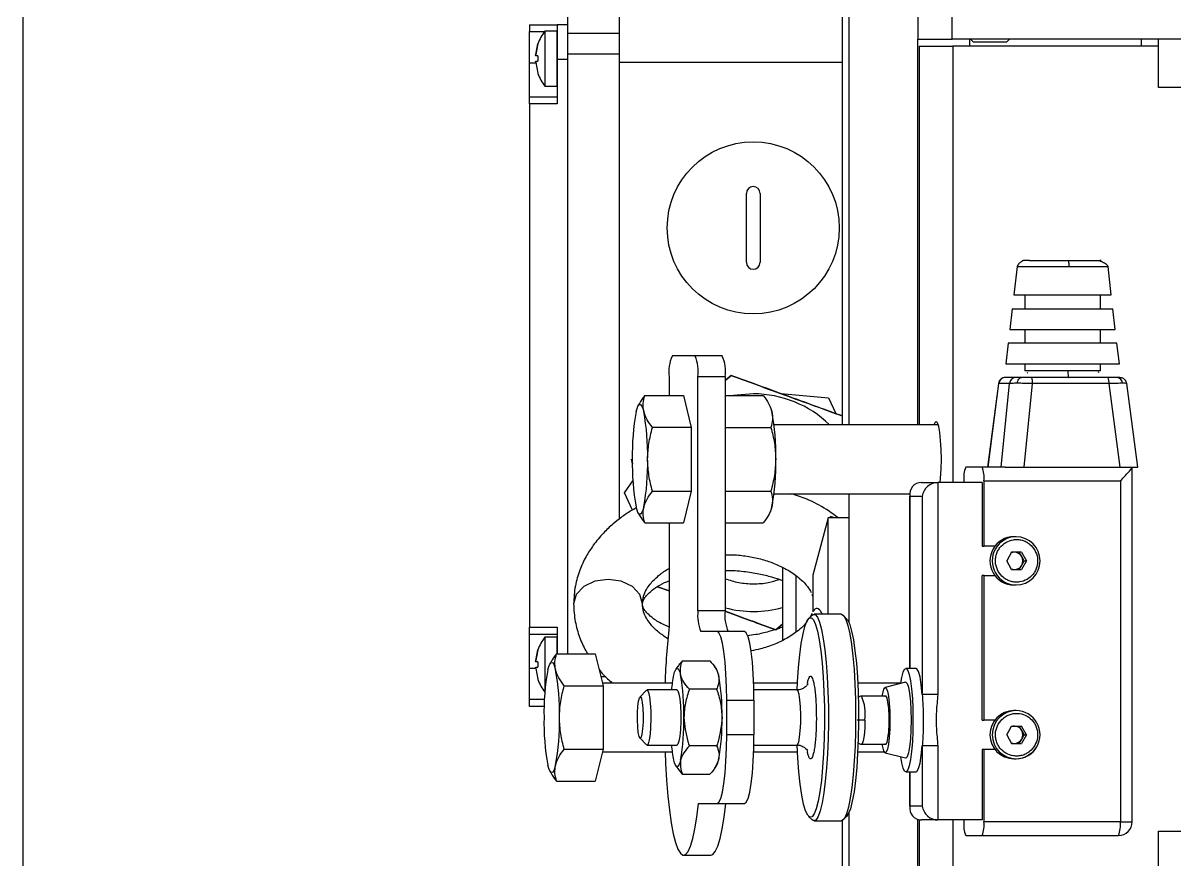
# Model space of a CAD drawing. Header units: centimetres. Extents: x 470464 to 524273, y 49611 to 59074.
# Drawn here: x 505485.43 to 505502.17, y 52565.65 to 52577.8 of the extents above; entities that cross this region are included whole.
import ezdxf

# ---------------------------------------------------------------- set-up
doc = ezdxf.new("R2010")
doc.units = ezdxf.units.CM
doc.header["$MEASUREMENT"] = 0
doc.layers.add('vinç', color=7, linetype='Continuous')

# ---------------------------------------------------------------- blocks, each defined once
blk = doc.blocks.new('ytnytnytnnytytnrmutnebe')
at = {"color": 2, "linetype": 'Continuous', "lineweight": 25}
for p, q in [((416507.52, 68899.803), (416507.62, 68899.803)), ((416507.52, 68899.591), (416507.52, 68899.803)), ((416507.62, 68899.587), (416507.62, 68899.803)), ((416507.62, 68899.803), (416508.07, 68899.803)), ((416508.07, 68899.714), (416507.916, 68899.681)), ((416508.07, 68899.714), (416507.916, 68899.681)), ((416508.07, 68899.714), (416508.07, 68899.803)), ((416508.07, 68899.803), (416508.07, 68899.803)), ((416508.07, 68899.803), (416508.57, 68899.803)), ((416508.089, 68899.714), (416508.089, 68899.681)), ((416508.168, 68899.681), (416508.168, 68899.714)), ((416508.187, 68899.714), (416508.341, 68899.681)), ((416508.341, 68899.681), (416508.187, 68899.714)), ((416508.57, 68899.803), (416508.67, 68899.803)), ((416508.57, 68899.803), (416508.57, 68899.403)), ((416516.27, 68899.803), (416508.67, 68899.803)), ((416508.67, 68899.803), (416508.67, 68899.403)), ((416516.27, 68899.803), (416516.37, 68899.803)), ((416516.27, 68899.403), (416516.27, 68899.803)), ((416516.37, 68899.803), (416516.869, 68899.803)), ((416516.37, 68899.403), (416516.37, 68899.803)), ((416516.87, 68899.714), (416516.716, 68899.681)), ((416516.87, 68899.714), (416516.716, 68899.681)), ((416516.869, 68899.803), (416516.869, 68899.714)), ((416516.869, 68899.803), (416517.32, 68899.803)), ((416516.889, 68899.714), (416516.889, 68899.681)), ((416516.968, 68899.681), (416516.968, 68899.714)), ((416516.987, 68899.714), (416517.141, 68899.681)), ((416517.141, 68899.681), (416516.987, 68899.714)), ((416517.32, 68899.803), (416517.32, 68899.587)), ((416517.42, 68899.803), (416517.32, 68899.803)), ((416517.42, 68899.803), (416517.42, 68899.403)), ((416508.528, 68899.58), (416507.732, 68899.58)), ((416507.916, 68899.681), (416507.912, 68899.681)), ((416508.168, 68899.681), (416508.089, 68899.681)), ((416508.345, 68899.681), (416508.341, 68899.681)), ((416508.528, 68899.408), (416508.528, 68899.58)), ((416516.528, 68899.58), (416516.528, 68899.408)), ((416517.328, 68899.58), (416516.528, 68899.58)), ((416516.716, 68899.681), (416516.712, 68899.681)), ((416516.968, 68899.681), (416516.889, 68899.681)), ((416517.145, 68899.681), (416517.141, 68899.681)), ((416517.328, 68899.408), (416517.328, 68899.58)), ((416506.436, 68899.411), (416506.436, 68898.848)), ((416506.584, 68899.509), (416506.553, 68899.491)), ((416508.167, 68899.491), (416508.136, 68899.509)), ((416508.284, 68899.411), (416508.284, 68898.848)), ((416508.67, 68899.403), (416508.284, 68899.403)), ((416508.528, 68899.408), (416508.287, 68899.408)), ((416508.338, 68899.403), (416508.338, 68899.408)), ((416516.92, 68899.403), (416516.27, 68899.403)), ((416517.328, 68899.408), (416516.528, 68899.408)), ((416516.718, 68899.408), (416516.718, 68899.403)), ((416516.92, 68899.403), (416516.92, 68899.253)), ((416517.42, 68899.403), (416516.92, 68899.403)), ((416517.138, 68899.403), (416517.138, 68899.408)), ((416517.32, 68899.408), (416517.32, 68899.403)), ((416517.42, 68899.253), (416517.42, 68899.403)), ((416506.898, 68899.299), (416506.898, 68898.736)), ((416507.822, 68899.299), (416507.822, 68898.736)), ((416516.991, 68899.253), (416508.284, 68899.253)), ((416517.291, 68899.253), (416516.991, 68899.253)), ((416516.991, 68898.503), (416516.991, 68899.253)), ((416517.291, 68898.503), (416517.291, 68899.253)), ((416517.82, 68899.253), (416517.291, 68899.253)), ((416506.898, 68898.736), (416506.436, 68898.848)), ((416506.86, 68898.746), (416506.86, 68897.73)), ((416507.822, 68898.736), (416506.898, 68898.736)), ((416508.284, 68898.848), (416507.822, 68898.736)), ((416507.86, 68897.73), (416507.86, 68898.746)), ((416507.949, 68898.695), (416507.949, 68898.767)), ((416516.991, 68898.503), (416510.24, 68898.503)), ((416510.372, 68898.309), (416510.622, 68898.426)), ((416510.622, 68898.426), (416510.799, 68898.302)), ((416516.87, 68895.263), (416516.87, 68898.503)), ((416517.291, 68898.503), (416516.991, 68898.503)), ((416517.82, 68898.503), (416517.291, 68898.503)), ((416510.334, 68898.226), (416510.303, 68898.209)), ((416511.045, 68898.309), (416511.113, 68898.321)), ((416511.113, 68898.321), (416511.045, 68898.309)), ((416511.917, 68898.209), (416511.886, 68898.226)), ((416506.96, 68898.096), (416506.96, 68897.659)), ((416507.063, 68898.201), (416506.964, 68898.104)), ((416507.756, 68898.104), (416507.657, 68898.201)), ((416507.76, 68897.659), (416507.76, 68898.096)), ((416510.186, 68898.128), (416510.186, 68897.565)), ((416512.034, 68898.128), (416512.034, 68897.565)), ((416509.198, 68897.774), (416509.26, 68897.945)), ((416509.26, 68897.945), (416509.198, 68897.774)), ((416510.648, 68898.017), (416510.648, 68897.454)), ((416511.572, 68897.454), (416511.572, 68898.017)), ((416510.186, 68897.774), (416508.683, 68897.774)), ((416512.31, 68897.774), (416512.034, 68897.774)), ((416512.61, 68897.398), (416512.61, 68897.732)), ((416505.36, 68897.565), (416505.36, 68897.169)), ((416506.536, 68897.581), (416506.623, 68897.651)), ((416506.536, 68897.581), (416506.536, 68897.185)), ((416506.66, 68897.679), (416506.621, 68897.651)), ((416508.104, 68897.648), (416508.06, 68897.679)), ((416508.184, 68897.581), (416508.184, 68897.185)), ((416510.648, 68897.454), (416510.186, 68897.565)), ((416512.034, 68897.565), (416511.572, 68897.454)), ((416506.948, 68897.085), (416506.948, 68897.481)), ((416507.772, 68897.085), (416507.772, 68897.481)), ((416511.572, 68897.454), (416510.648, 68897.454)), ((416512.61, 68897.002), (416512.61, 68897.398)), ((416506.11, 68897.348), (416506.11, 68897.078)), ((416508.61, 68897.078), (416508.61, 68897.315)), ((416508.91, 68897.357), (416512.31, 68897.357)), ((416508.91, 68896.96), (416508.91, 68897.357)), ((416512.31, 68897.357), (416512.31, 68896.96)), ((416506.11, 68897.078), (416506.11, 68896.682)), ((416506.615, 68897.118), (416506.66, 68897.087)), ((416508.06, 68897.087), (416508.099, 68897.114)), ((416508.61, 68896.682), (416508.61, 68897.078)), ((416507.11, 68896.939), (416507.61, 68896.939)), ((416507.11, 68896.543), (416507.11, 68896.939)), ((416507.61, 68896.939), (416507.61, 68896.543)), ((416512.31, 68896.96), (416508.91, 68896.96)), ((416510.186, 68896.96), (416510.186, 68896.408)), ((416510.648, 68896.96), (416510.648, 68896.297)), ((416511.572, 68896.96), (416511.572, 68896.297)), ((416512.034, 68896.96), (416512.034, 68896.408)), ((416512.255, 68896.96), (416512.327, 68896.875)), ((416512.327, 68896.875), (416512.255, 68896.96)), ((416506.86, 68896.547), (416506.86, 68895.909)), ((416506.96, 68896.544), (416506.96, 68895.918)), ((416507.61, 68896.543), (416507.11, 68896.543)), ((416507.76, 68895.918), (416507.76, 68896.544)), ((416507.86, 68895.909), (416507.86, 68896.547)), ((416513.97, 68896.653), (416514.97, 68896.653)), ((416514.97, 68896.453), (416513.97, 68896.453)), ((416508.714, 68896.128), (416508.634, 68896.224)), ((416508.634, 68896.224), (416508.714, 68896.128)), ((416510.303, 68896.327), (416510.334, 68896.31)), ((416510.61, 68896.25), (416510.61, 68894.28)), ((416511.61, 68896.228), (416511.617, 68896.253)), ((416511.61, 68896.228), (416511.617, 68896.253)), ((416511.61, 68893.864), (416511.61, 68896.25)), ((416511.886, 68896.31), (416511.917, 68896.327)), ((416509.541, 68896.128), (416508.479, 68896.128)), ((416512.065, 68896.154), (416512.004, 68895.462)), ((416508.602, 68895.928), (416509.418, 68895.928)), ((416510.582, 68895.928), (416510.61, 68895.928)), ((416505.924, 68895.748), (416505.875, 68895.699)), ((416508.845, 68895.699), (416508.795, 68895.748)), ((416509.15, 68895.7), (416509.126, 68895.691)), ((416505.86, 68895.67), (416505.86, 68895.274)), ((416508.86, 68895.274), (416508.86, 68895.67)), ((416509.426, 68895.687), (416508.896, 68895.687)), ((416510.26, 68895.463), (416509.426, 68895.687)), ((416508.86, 68895.463), (416510.26, 68895.463)), ((416510.26, 68895.163), (416510.26, 68895.463)), ((416510.26, 68895.441), (416510.277, 68895.431)), ((416510.26, 68895.366), (416510.277, 68895.431)), ((416512.004, 68895.462), (416511.773, 68895.355)), ((416505.862, 68895.263), (416504.51, 68895.263)), ((416505.875, 68895.245), (416505.924, 68895.196)), ((416508.795, 68895.196), (416508.845, 68895.245)), ((416527.76, 68895.263), (416511.61, 68895.263)), ((416505.978, 68895.163), (416484.91, 68895.163)), ((416506.86, 68895.035), (416506.86, 68894.648)), ((416507.86, 68894.409), (416507.86, 68895.035)), ((416510.61, 68895.163), (416508.742, 68895.163)), ((416565.01, 68895.163), (416511.61, 68895.163)), ((416506.972, 68894.98), (416506.972, 68894.625)), ((416507.672, 68894.625), (416507.672, 68894.98)), ((416506.848, 68894.635), (416506.773, 68894.339)), ((416507.872, 68894.339), (416507.797, 68894.635)), ((416506.572, 68894.28), (416506.044, 68894.28)), ((416506.072, 68894.097), (416506.072, 68894.278)), ((416506.072, 68894.278), (416506.572, 68894.278)), ((416506.572, 68894.336), (416506.572, 68894.187)), ((416508.072, 68894.187), (416508.072, 68894.336)), ((416510.6, 68894.28), (416508.072, 68894.28)), ((416508.072, 68894.278), (416510.572, 68894.278)), ((416510.572, 68894.278), (416510.572, 68894.097)), ((416505.01, 68894.163), (416505.881, 68894.163)), ((416505.875, 68894.14), (416505.11, 68894.14)), ((416505.872, 68893.871), (416505.872, 68894.108)), ((416506.948, 68894.097), (416506.072, 68894.097)), ((416506.948, 68893.871), (416506.948, 68894.097)), ((416507.696, 68893.871), (416507.696, 68894.097)), ((416510.572, 68894.097), (416507.696, 68894.097)), ((416510.772, 68894.108), (416510.772, 68893.871)), ((416511.61, 68894.163), (416517.21, 68894.163)), ((416517.11, 68894.14), (416511.61, 68894.14)), ((416517.11, 68894.14), (416517.11, 68893.653)), ((416518.21, 68894.163), (416517.21, 68894.163)), ((416517.21, 68894.163), (416517.21, 68893.663)), ((416506.948, 68893.871), (416505.872, 68893.871)), ((416505.872, 68893.227), (416505.872, 68893.871)), ((416510.772, 68893.871), (416507.696, 68893.871)), ((416510.772, 68893.227), (416510.772, 68893.871)), ((416505.872, 68893.653), (416505.11, 68893.653)), ((416517.11, 68893.653), (416510.772, 68893.653)), ((416517.11, 68890.663), (416517.11, 68893.653)), ((416517.21, 68888.413), (416517.21, 68893.663)), ((416517.21, 68893.663), (416518.21, 68893.663)), ((416505.647, 68893.464), (416505.647, 68893.227)), ((416505.872, 68893.492), (416505.847, 68893.492)), ((416510.797, 68893.492), (416510.772, 68893.492)), ((416510.997, 68893.227), (416510.997, 68893.464)), ((416517.21, 68893.413), (416517.11, 68893.413)), ((416517.21, 68893.398), (416517.17, 68893.358)), ((416517.17, 68893.358), (416517.17, 68893.325)), ((416505.647, 68893.227), (416505.647, 68891.247)), ((416505.847, 68891.219), (416505.847, 68893.2)), ((416505.847, 68893.2), (416506.897, 68893.2)), ((416506.897, 68893.227), (416505.872, 68893.227)), ((416506.897, 68893.2), (416506.897, 68893.227)), ((416506.897, 68893.042), (416506.897, 68893.2)), ((416507.322, 68893.227), (416507.322, 68893.2)), ((416507.322, 68893.227), (416509.422, 68893.227)), ((416507.322, 68893.042), (416507.322, 68893.2)), ((416507.322, 68893.2), (416509.422, 68893.2)), ((416509.422, 68893.2), (416509.422, 68893.227)), ((416509.422, 68893.2), (416509.422, 68893.042)), ((416510.772, 68893.227), (416509.847, 68893.227)), ((416509.847, 68893.227), (416509.847, 68893.2)), ((416509.847, 68893.042), (416509.847, 68893.2)), ((416509.847, 68893.2), (416510.797, 68893.2)), ((416510.797, 68893.2), (416510.797, 68891.219)), ((416510.997, 68892.892), (416510.997, 68893.227)), ((416517.17, 68893.325), (416517.17, 68892.869)), ((416512.21, 68892.989), (416510.997, 68893.149)), ((416512.209, 68892.987), (416510.997, 68893.146)), ((416507.11, 68892.87), (416506.985, 68892.799)), ((416507.11, 68892.87), (416507.235, 68892.799)), ((416509.51, 68892.799), (416509.635, 68892.87)), ((416509.76, 68892.799), (416509.635, 68892.87)), ((416510.997, 68892.951), (416512.209, 68892.831)), ((416510.997, 68892.892), (416510.997, 68892.614)), ((416512.209, 68892.987), (416512.21, 68892.988)), ((416512.209, 68892.831), (416512.209, 68892.987)), ((416512.297, 68892.732), (416512.297, 68892.888)), ((416512.497, 68892.883), (416512.497, 68891.233)), ((416512.797, 68892.848), (416512.497, 68892.883)), ((416512.797, 68892.841), (416512.797, 68892.848)), ((416517.17, 68892.869), (416517.21, 68892.829)), ((416506.76, 68892.766), (416506.76, 68892.733)), ((416506.985, 68892.799), (416506.985, 68892.656)), ((416506.985, 68892.688), (416507.047, 68892.652)), ((416507.172, 68892.652), (416507.235, 68892.688)), ((416507.235, 68892.799), (416507.235, 68892.656)), ((416507.46, 68892.733), (416507.46, 68892.766)), ((416509.285, 68892.766), (416509.285, 68892.733)), ((416509.51, 68892.799), (416509.51, 68892.656)), ((416509.51, 68892.688), (416509.572, 68892.652)), ((416509.697, 68892.652), (416509.76, 68892.688)), ((416509.76, 68892.656), (416509.76, 68892.799)), ((416509.985, 68892.733), (416509.985, 68892.766)), ((416512.797, 68891.268), (416512.797, 68892.841)), ((416512.997, 68892.825), (416512.997, 68891.292)), ((416513.297, 68892.79), (416512.997, 68892.825)), ((416513.297, 68892.79), (416513.297, 68891.327)), ((416513.497, 68892.767), (416513.497, 68891.35)), ((416513.909, 68892.719), (416513.497, 68892.767)), ((416513.909, 68892.719), (416513.909, 68891.966)), ((416507.11, 68892.584), (416506.985, 68892.656)), ((416507.047, 68892.652), (416507.11, 68892.616)), ((416507.11, 68892.584), (416507.235, 68892.656)), ((416507.172, 68892.652), (416507.11, 68892.616)), ((416507.11, 68892.616), (416507.11, 68892.584)), ((416509.635, 68892.584), (416509.51, 68892.656)), ((416509.572, 68892.652), (416509.635, 68892.616)), ((416509.76, 68892.656), (416509.635, 68892.584)), ((416509.635, 68892.616), (416509.697, 68892.652)), ((416509.635, 68892.616), (416509.635, 68892.584)), ((416510.997, 68892.614), (416512.209, 68892.494)), ((416510.997, 68892.614), (416510.997, 68891.224)), ((416512.371, 68892.574), (416512.362, 68892.562)), ((416512.397, 68892.608), (416512.392, 68892.601)), ((416512.397, 68892.608), (416512.397, 68891.982)), ((416512.497, 68892.608), (416512.397, 68892.608)), ((416512.997, 68892.608), (416512.797, 68892.608)), ((416513.497, 68892.608), (416513.297, 68892.608)), ((416512.209, 68891.384), (416512.209, 68892.494)), ((416512.297, 68891.397), (416512.297, 68892.508)), ((416512.397, 68891.982), (416512.397, 68891.508)), ((416513.909, 68891.966), (416513.909, 68891.398)), ((416512.374, 68891.541), (416512.379, 68891.526)), ((416512.392, 68891.514), (416512.397, 68891.508)), ((416512.397, 68891.508), (416512.497, 68891.508)), ((416512.797, 68891.508), (416512.997, 68891.508)), ((416513.297, 68891.508), (416513.497, 68891.508)), ((416512.209, 68891.384), (416510.997, 68891.224)), ((416513.497, 68891.35), (416513.909, 68891.398)), ((416510.797, 68891.219), (416505.847, 68891.219)), ((416505.847, 68891.219), (416505.847, 68891.047)), ((416510.997, 68891.224), (416510.997, 68890.967)), ((416512.497, 68891.233), (416512.797, 68891.268)), ((416512.997, 68891.292), (416513.297, 68891.327)), ((416505.847, 68891.047), (416510.995, 68891.047)), ((416510.997, 68890.967), (416512.21, 68891.127)), ((416517.11, 68890.913), (416517.21, 68890.913)), ((416505.01, 68890.663), (416505.71, 68890.663)), ((416505.71, 68890.663), (416505.71, 68888.677)), ((416516.51, 68890.663), (416517.21, 68890.663)), ((416516.51, 68888.677), (416516.51, 68890.663))]:
    blk.add_line(p, q, dxfattribs=at)
at = {"color": 2, "linetype": 'Continuous', "lineweight": 25, "flags": 128}
for points in [[(416506.667, 68899.426), (416506.621, 68899.439), (416506.587, 68899.453), (416506.567, 68899.467), (416506.56, 68899.481), (416506.567, 68899.496), (416506.587, 68899.51), (416506.621, 68899.524), (416506.667, 68899.537)], [(416508.053, 68899.537), (416508.099, 68899.524), (416508.133, 68899.51), (416508.153, 68899.496), (416508.16, 68899.481), (416508.153, 68899.467), (416508.133, 68899.453), (416508.099, 68899.439), (416508.053, 68899.426)], [(416509.01, 68898.163), (416509.146, 68898.201), (416509.262, 68898.31), (416509.339, 68898.472), (416509.366, 68898.663), (416509.339, 68898.855), (416509.262, 68899.017), (416509.146, 68899.125), (416509.01, 68899.163), (416509.01, 68899.163)], [(416507.06, 68898.197), (416507.084, 68898.212), (416507.14, 68898.224), (416507.224, 68898.232), (416507.323, 68898.237), (416507.427, 68898.236), (416507.523, 68898.23), (416507.599, 68898.22), (416507.647, 68898.207), (416507.659, 68898.193), (416507.636, 68898.179), (416507.579, 68898.167), (416507.496, 68898.158), (416507.396, 68898.154), (416507.292, 68898.155), (416507.196, 68898.16), (416507.12, 68898.17), (416507.073, 68898.183), (416507.06, 68898.197)], [(416510.417, 68898.143), (416510.371, 68898.156), (416510.337, 68898.17), (416510.317, 68898.185), (416510.31, 68898.199), (416510.317, 68898.214), (416510.337, 68898.228), (416510.371, 68898.242), (416510.417, 68898.255)], [(416511.803, 68898.255), (416511.849, 68898.242), (416511.883, 68898.228), (416511.903, 68898.214), (416511.91, 68898.199), (416511.903, 68898.185), (416511.883, 68898.17), (416511.849, 68898.156), (416511.803, 68898.143)], [(416507.339, 68898.041), (416507.222, 68898.044), (416507.117, 68898.052), (416507.034, 68898.064), (416506.98, 68898.079), (416506.96, 68898.095), (416506.964, 68898.104)], [(416507.756, 68898.104), (416507.757, 68898.089), (416507.724, 68898.073), (416507.659, 68898.059), (416507.568, 68898.049), (416507.458, 68898.042), (416507.339, 68898.041)], [(416506.86, 68897.835), (416506.692, 68897.828), (416506.448, 68897.813), (416506.22, 68897.794), (416506.013, 68897.771), (416505.829, 68897.744), (416505.672, 68897.715), (416505.545, 68897.682), (416505.449, 68897.648), (416505.388, 68897.612), (416505.361, 68897.575), (416505.369, 68897.538), (416505.413, 68897.501), (416505.491, 68897.466), (416505.602, 68897.433), (416505.744, 68897.401), (416505.914, 68897.373), (416506.11, 68897.348)], [(416506.742, 68897.61), (416506.7, 68897.621), (416506.67, 68897.634), (416506.652, 68897.646), (416506.646, 68897.659), (416506.652, 68897.672), (416506.67, 68897.685), (416506.7, 68897.697), (416506.742, 68897.709)], [(416507.978, 68897.709), (416508.019, 68897.697), (416508.049, 68897.685), (416508.067, 68897.672), (416508.074, 68897.659), (416508.067, 68897.646), (416508.049, 68897.634), (416508.019, 68897.621), (416507.978, 68897.61)], [(416507.704, 68897.632), (416507.63, 68897.619), (416507.532, 68897.61), (416507.419, 68897.605), (416507.301, 68897.605), (416507.188, 68897.61), (416507.09, 68897.619), (416507.016, 68897.632), (416506.973, 68897.647), (416506.963, 68897.659)], [(416507.757, 68897.659), (416507.747, 68897.647), (416507.704, 68897.632)], [(416505.36, 68897.169), (416505.369, 68897.142), (416505.413, 68897.105), (416505.491, 68897.07), (416505.602, 68897.036), (416505.744, 68897.005), (416505.914, 68896.977), (416506.11, 68896.952)], [(416506.11, 68897.078), (416506.129, 68897.051), (416506.186, 68897.025), (416506.278, 68897.001), (416506.403, 68896.98), (416506.554, 68896.962), (416506.727, 68896.95), (416506.915, 68896.942), (416507.11, 68896.939)], [(416507.61, 68896.939), (416507.805, 68896.942), (416507.992, 68896.95), (416508.165, 68896.962), (416508.317, 68896.98), (416508.441, 68897.001), (416508.534, 68897.025), (416508.591, 68897.051), (416508.61, 68897.078)], [(416512.06, 68896.55), (416512.043, 68896.785), (416512.034, 68896.839)], [(416512.06, 68896.55), (416512.043, 68896.785), (416512.034, 68896.839)], [(416506.11, 68896.682), (416506.129, 68896.655), (416506.186, 68896.629), (416506.278, 68896.605), (416506.403, 68896.584), (416506.554, 68896.566), (416506.727, 68896.553), (416506.915, 68896.546), (416507.11, 68896.543)], [(416507.61, 68896.543), (416507.805, 68896.546), (416507.992, 68896.553), (416508.165, 68896.566), (416508.317, 68896.584), (416508.441, 68896.605), (416508.534, 68896.629), (416508.591, 68896.655), (416508.61, 68896.682)], [(416507.284, 68895.518), (416507.058, 68895.522), (416506.84, 68895.531), (416506.635, 68895.545), (416506.447, 68895.563), (416506.282, 68895.585), (416506.144, 68895.61), (416506.035, 68895.638), (416505.959, 68895.667), (416505.918, 68895.699), (416505.912, 68895.73), (416505.942, 68895.762), (416506.006, 68895.792), (416506.104, 68895.821), (416506.233, 68895.847), (416506.39, 68895.87), (416506.57, 68895.889), (416506.77, 68895.904), (416506.959, 68895.914)], [(416506.96, 68895.918), (416506.966, 68895.908), (416507.003, 68895.892), (416507.073, 68895.879), (416507.168, 68895.869), (416507.28, 68895.863), (416507.399, 68895.862), (416507.514, 68895.866), (416507.616, 68895.875), (416507.695, 68895.887), (416507.745, 68895.902), (416507.76, 68895.918)], [(416507.763, 68895.913), (416507.88, 68895.908), (416508.085, 68895.894), (416508.272, 68895.876), (416508.437, 68895.855), (416508.576, 68895.83), (416508.684, 68895.802), (416508.76, 68895.772), (416508.802, 68895.741), (416508.808, 68895.709), (416508.778, 68895.678), (416508.713, 68895.647), (416508.615, 68895.619), (416508.487, 68895.593), (416508.33, 68895.57), (416508.149, 68895.55), (416507.949, 68895.535), (416507.735, 68895.525), (416507.511, 68895.519), (416507.284, 68895.518)], [(416507.281, 68895.462), (416507.053, 68895.466), (416506.833, 68895.475), (416506.625, 68895.488), (416506.434, 68895.506), (416506.264, 68895.527), (416506.121, 68895.552), (416506.006, 68895.58), (416505.923, 68895.61), (416505.874, 68895.641), (416505.86, 68895.673), (416505.875, 68895.699)], [(416508.845, 68895.699), (416508.857, 68895.683), (416508.854, 68895.651), (416508.815, 68895.62), (416508.743, 68895.589), (416508.638, 68895.561), (416508.503, 68895.535), (416508.342, 68895.512), (416508.157, 68895.493), (416507.954, 68895.478), (416507.737, 68895.468), (416507.511, 68895.462), (416507.281, 68895.462)], [(416508.86, 68895.274), (416508.86, 68895.271), (416508.839, 68895.239), (416508.783, 68895.208), (416508.695, 68895.179), (416508.574, 68895.152), (416508.426, 68895.127), (416508.252, 68895.106), (416508.058, 68895.089), (416507.847, 68895.077), (416507.625, 68895.069), (416507.396, 68895.065), (416507.167, 68895.067), (416506.942, 68895.074), (416506.727, 68895.085), (416506.527, 68895.1), (416506.346, 68895.12), (416506.189, 68895.143), (416506.06, 68895.17), (416505.961, 68895.199), (416505.895, 68895.229), (416505.863, 68895.261), (416505.86, 68895.274)], [(416508.795, 68895.196), (416508.778, 68895.183), (416508.713, 68895.152), (416508.615, 68895.124), (416508.487, 68895.097), (416508.33, 68895.075), (416508.149, 68895.055), (416507.949, 68895.04), (416507.735, 68895.03), (416507.511, 68895.024), (416507.284, 68895.023), (416507.058, 68895.027), (416506.84, 68895.036), (416506.635, 68895.05), (416506.447, 68895.068), (416506.282, 68895.089), (416506.144, 68895.115), (416506.035, 68895.142), (416505.959, 68895.172), (416505.924, 68895.196)], [(416507.322, 68894.931), (416507.203, 68894.934), (416507.097, 68894.942), (416507.019, 68894.955), (416506.978, 68894.971), (416506.972, 68894.98)], [(416507.322, 68894.567), (416507.194, 68894.569), (416507.076, 68894.577), (416506.975, 68894.588), (416506.901, 68894.603), (416506.857, 68894.62), (416506.848, 68894.638), (416506.875, 68894.655), (416506.934, 68894.671), (416506.972, 68894.678)], [(416507.672, 68894.641), (416507.676, 68894.629), (416507.647, 68894.613), (416507.583, 68894.6), (416507.491, 68894.59), (416507.381, 68894.584), (416507.264, 68894.584), (416507.153, 68894.59), (416507.061, 68894.6), (416506.997, 68894.613), (416506.969, 68894.629), (416506.972, 68894.641)], [(416507.672, 68894.678), (416507.71, 68894.671), (416507.77, 68894.655), (416507.796, 68894.638), (416507.787, 68894.62), (416507.744, 68894.603), (416507.669, 68894.588), (416507.569, 68894.577), (416507.45, 68894.569), (416507.322, 68894.567)], [(416507.322, 68894.232), (416507.161, 68894.234), (416507.007, 68894.241), (416506.868, 68894.253), (416506.751, 68894.268), (416506.66, 68894.287), (416506.6, 68894.308), (416506.573, 68894.33), (416506.582, 68894.353), (416506.626, 68894.375), (416506.702, 68894.395), (416506.791, 68894.41)], [(416507.86, 68894.409), (416507.943, 68894.395), (416508.019, 68894.375), (416508.062, 68894.353), (416508.071, 68894.33), (416508.045, 68894.308), (416507.985, 68894.287), (416507.894, 68894.268), (416507.776, 68894.253), (416507.637, 68894.241), (416507.484, 68894.234), (416507.322, 68894.232)], [(416506.572, 68894.187), (416506.577, 68894.175), (416506.618, 68894.152), (416506.696, 68894.13), (416506.808, 68894.111), (416506.948, 68894.097)], [(416507.322, 68894.259), (416507.18, 68894.262), (416507.047, 68894.27), (416506.933, 68894.282), (416506.846, 68894.298), (416506.791, 68894.316), (416506.772, 68894.336), (416506.773, 68894.339)], [(416507.872, 68894.339), (416507.872, 68894.336), (416507.854, 68894.316), (416507.799, 68894.298), (416507.711, 68894.282), (416507.597, 68894.27), (416507.465, 68894.262), (416507.322, 68894.259)], [(416507.696, 68894.097), (416507.836, 68894.111), (416507.949, 68894.13), (416508.027, 68894.152), (416508.067, 68894.175), (416508.072, 68894.187)], [(416510.772, 68893.836), (416510.835, 68893.83), (416510.967, 68893.822), (416511.11, 68893.82), (416511.252, 68893.822), (416511.385, 68893.83), (416511.499, 68893.842), (416511.586, 68893.858), (416511.641, 68893.877), (416511.66, 68893.896), (416511.641, 68893.916), (416511.61, 68893.928)], [(416512.214, 68892.715), (416512.231, 68892.712), (416512.247, 68892.708), (416512.261, 68892.702), (416512.274, 68892.694), (416512.284, 68892.686), (416512.291, 68892.676), (416512.296, 68892.666), (416512.297, 68892.655)]]:
    blk.add_lwpolyline(points, dxfattribs=at)
at = {"color": 2, "linetype": 'Continuous', "lineweight": 25}
blk.add_circle((416514.47, 68896.553), 1.25, dxfattribs=at)
for centre, radius, start, end in [((416507.286, 68896.175), 3.419, 88.7591, 100.4281), ((416507.434, 68896.175), 3.419, 79.5719, 91.241), ((416508.128, 68899.068), 0.65, 109.4541, 127.9799), ((416508.128, 68899.068), 0.65, 52.0201, 70.5459), ((416516.928, 68899.068), 0.65, 109.4541, 127.9799), ((416516.928, 68899.068), 0.65, 52.0201, 70.5459), ((416507.286, 68902.788), 3.419, 259.5718, 271.24), ((416507.434, 68902.788), 3.419, 268.7599, 280.4282), ((416511.036, 68894.892), 3.419, 88.76, 100.4281), ((416511.184, 68894.892), 3.419, 79.5719, 91.24), ((416511.036, 68901.506), 3.419, 259.572, 271.2409), ((416511.184, 68901.506), 3.419, 268.7591, 280.428), ((416507.101, 68896.051), 1.697, 94.7757, 102.2273), ((416507.619, 68896.051), 1.697, 77.7728, 85.2241), ((416507.539, 68887.886), 9.954, 83.4023, 88.1533), ((416512.383, 68897.204), 0.575, 66.8027, 97.3507), ((416507.294, 68900.61), 3.05, 259.572, 271.2398), ((416507.426, 68900.61), 3.05, 268.7602, 280.428), ((416512.383, 68897.927), 0.575, 262.6493, 293.1973), ((416508.836, 68896.786), 0.575, 82.6493, 113.1974), ((416506.784, 68897.297), 0.245, 239.4423, 259.993), ((416507.294, 68900.056), 3.05, 259.5724, 271.2405), ((416507.426, 68900.056), 3.05, 268.7595, 280.4276), ((416507.935, 68897.297), 0.245, 280.0041, 300.562), ((416508.836, 68896.39), 0.575, 82.6476, 113.1991), ((416510.48, 68896.55), 1.58, 164.927, 195.4649), ((416512.383, 68897.531), 0.575, 262.6493, 293.1973), ((416510.48, 68896.55), 1.58, 315.6314, 0), ((416513.97, 68896.553), 0.1, 90, 270), ((416514.97, 68896.553), 0.1, 270, 90), ((416510.475, 68896.587), 0.311, 242.8963, 259.1673), ((416511.036, 68899.644), 3.419, 259.572, 271.2409), ((416511.184, 68899.644), 3.419, 268.7591, 280.428), ((416511.744, 68896.587), 0.31, 280.8323, 297.1067), ((416507.411, 68895.578), 0.653, 262.2171, 293.6306), ((416505.798, 68893.112), 0.383, 82.6475, 113.1958), ((416510.846, 68893.112), 0.383, 66.8033, 97.3532), ((416505.798, 68893.58), 0.383, 246.8015, 277.3518), ((416510.846, 68893.58), 0.383, 262.6475, 293.1994), ((416507.11, 68892.764), 0.35, 0.3913, 179.6087), ((416507.11, 68892.731), 0.35, 0.424, 179.6091), ((416509.631, 68892.766), 0.346, 119.5927, 179.9199), ((416509.631, 68892.732), 0.346, 119.5927, 179.911), ((416509.635, 68892.764), 0.35, 0.3442, 120.14), ((416509.635, 68892.731), 0.35, 0.3465, 120.1406), ((416512.198, 68892.888), 0.0994, 0.235, 83.6673), ((416507.106, 68892.733), 0.346, 180.0766, 240.41), ((416507.11, 68892.736), 0.35, 239.9856, 359.5633), ((416507.108, 68892.759), 0.123, 158.9121, 179.9858), ((416507.108, 68892.76), 0.124, 180.1097, 240.3782), ((416507.111, 68892.76), 0.124, 299.6199, 359.8946), ((416507.112, 68892.759), 0.123, 0.0025, 21.092), ((416509.635, 68892.735), 0.35, 180.3818, 359.6123), ((416509.633, 68892.759), 0.123, 158.9203, 179.9777), ((416509.633, 68892.76), 0.124, 180.1114, 240.3765), ((416509.636, 68892.76), 0.124, 299.6195, 359.8973), ((416509.637, 68892.759), 0.123, 359.999, 21.088), ((416512.198, 68892.732), 0.0994, 0.233, 83.6693), ((416507.11, 68892.762), 0.126, 240.271, 299.729), ((416509.635, 68892.762), 0.126, 240.2714, 299.7286), ((416512.229, 68892.657), 0.164, 263.0568, 294.7147), ((416512.229, 68891.547), 0.164, 263.0603, 294.7112), ((416505.798, 68891.599), 0.383, 246.8015, 277.3518), ((416505.847, 68891.247), 0.2, 180, 270), ((416512.21, 68891.275), 0.0878, 272.3413, 354.1883)]:
    blk.add_arc(centre, radius, start, end, dxfattribs=at)
for centre, major_axis, ratio, start_param, end_param in [((416506.072, 68894.08), (-0.151, 0.151), 0.869287, 5.427974, 6.99877), ((416510.572, 68894.08), (0.151, 0.151), 0.869287, 5.5676, 7.138397), ((416506.072, 68893.899), (0.151, 0.151), 0.869287, 0.855211, 2.426008), ((416510.572, 68893.899), (-0.151, 0.151), 0.869287, 3.857178, 5.427974), ((416510.797, 68891.247), (-0.2, 0.2), 0.069927, 1.640609, 3.211406)]:
    blk.add_ellipse(centre, major_axis=major_axis, ratio=ratio, start_param=start_param, end_param=end_param, dxfattribs=at)
for points, knots in [([(416508.07, 68899.714), (416508.072, 68899.714), (416508.076, 68899.714), (416508.082, 68899.715), (416508.087, 68899.715), (416508.089, 68899.714), (416508.089, 68899.714), (416508.089, 68899.714)], [0, 0, 0, 0, 0.214059, 0.428114, 0.641191, 0.853929, 1, 1, 1, 1]), ([(416508.168, 68899.714), (416508.168, 68899.714), (416508.168, 68899.714), (416508.172, 68899.715), (416508.176, 68899.715), (416508.182, 68899.714), (416508.186, 68899.714), (416508.187, 68899.714)], [0, 0, 0, 0, 0.214038, 0.428087, 0.641093, 0.853825, 1, 1, 1, 1]), ([(416516.87, 68899.714), (416516.872, 68899.714), (416516.876, 68899.714), (416516.882, 68899.715), (416516.887, 68899.715), (416516.889, 68899.714), (416516.889, 68899.714), (416516.889, 68899.714)], [0, 0, 0, 0, 0.214039, 0.428244, 0.641236, 0.853954, 1, 1, 1, 1]), ([(416516.875, 68899.714), (416516.875, 68899.714), (416516.873, 68899.714), (416516.871, 68899.714), (416516.87, 68899.714)], [0, 0, 0, 0, 0.1912864, 1, 1, 1, 1]), ([(416516.968, 68899.714), (416516.968, 68899.714), (416516.968, 68899.714), (416516.972, 68899.715), (416516.976, 68899.715), (416516.982, 68899.714), (416516.986, 68899.714), (416516.987, 68899.714)], [0, 0, 0, 0, 0.2140143, 0.4280566, 0.641201, 0.8539266, 1, 1, 1, 1]), ([(416506.553, 68899.491), (416506.552, 68899.491), (416506.513, 68899.475), (416506.474, 68899.443), (416506.436, 68899.411)], [0, 0, 0, 0, 0.012016, 1, 1, 1, 1]), ([(416506.436, 68899.411), (416506.474, 68899.421), (416506.549, 68899.443), (416506.628, 68899.432), (416506.667, 68899.426)], [0, 0, 0, 0, 0.495461, 1, 1, 1, 1]), ([(416506.667, 68899.426), (416506.706, 68899.413), (416506.784, 68899.387), (416506.86, 68899.329), (416506.898, 68899.299)], [0, 0, 0, 0, 0.494509, 1, 1, 1, 1]), ([(416507.822, 68899.299), (416507.859, 68899.328), (416507.935, 68899.386), (416508.013, 68899.413), (416508.053, 68899.426)], [0, 0, 0, 0, 0.495464, 1, 1, 1, 1]), ([(416508.053, 68899.426), (416508.091, 68899.432), (416508.17, 68899.443), (416508.245, 68899.422), (416508.284, 68899.411)], [0, 0, 0, 0, 0.494513, 1, 1, 1, 1]), ([(416508.284, 68899.411), (416508.246, 68899.442), (416508.208, 68899.474), (416508.168, 68899.49), (416508.167, 68899.491)], [0, 0, 0, 0, 0.968599, 1, 1, 1, 1]), ([(416506.898, 68899.299), (416506.973, 68899.319), (416507.124, 68899.359), (416507.281, 68899.366), (416507.36, 68899.37)], [0, 0, 0, 0, 0.495461, 1, 1, 1, 1]), ([(416507.36, 68899.37), (416507.437, 68899.367), (416507.594, 68899.359), (416507.745, 68899.319), (416507.822, 68899.299)], [0, 0, 0, 0, 0.49451, 1, 1, 1, 1]), ([(416509.01, 68899.163), (416508.924, 68899.159), (416508.759, 68899.15), (416508.532, 68899.082), (416508.375, 68899.016), (416508.299, 68898.966), (416508.284, 68898.957)], [0, 0, 0, 0, 0.34185, 0.651512, 0.931674, 1, 1, 1, 1]), ([(416510.405, 68898.251), (416510.39, 68898.277), (416510.348, 68898.356), (416510.269, 68898.469), (416510.163, 68898.604), (416510.03, 68898.743), (416509.872, 68898.875), (416509.692, 68898.99), (416509.494, 68899.081), (416509.264, 68899.149), (416509.097, 68899.159), (416509.01, 68899.163)], [0, 0, 0, 0, 0.048086, 0.141474, 0.224939, 0.331188, 0.462779, 0.576998, 0.703901, 0.844486, 1, 1, 1, 1]), ([(416508.058, 68898.793), (416508.032, 68898.773), (416507.962, 68898.717), (416507.901, 68898.647), (416507.861, 68898.603)], [0, 0, 0, 0, 0.36482, 1, 1, 1, 1]), ([(416510.303, 68898.209), (416510.303, 68898.209), (416510.263, 68898.193), (416510.224, 68898.16), (416510.186, 68898.128)], [0, 0, 0, 0, 0.016467, 1, 1, 1, 1]), ([(416512.034, 68898.128), (416511.996, 68898.16), (416511.958, 68898.192), (416511.918, 68898.208), (416511.917, 68898.208)], [0, 0, 0, 0, 0.968604, 1, 1, 1, 1]), ([(416508.504, 68897.791), (416508.504, 68897.792), (416508.519, 68897.821), (416508.552, 68897.866), (416508.604, 68897.937), (416508.661, 68897.998), (416508.728, 68898.058), (416508.806, 68898.111), (416508.902, 68898.154), (416508.972, 68898.16), (416509.01, 68898.163)], [0, 0, 0, 0, 0.002899, 0.103205, 0.192963, 0.312197, 0.437359, 0.592778, 0.779179, 1, 1, 1, 1]), ([(416508.673, 68897.775), (416508.691, 68897.816), (416508.738, 68897.924), (416508.813, 68898.029), (416508.886, 68898.107), (416508.95, 68898.154), (416508.989, 68898.16), (416509.01, 68898.163)], [0, 0, 0, 0, 0.140418, 0.365987, 0.549379, 0.759297, 1, 1, 1, 1]), ([(416509.01, 68898.163), (416509.048, 68898.16), (416509.118, 68898.154), (416509.213, 68898.111), (416509.292, 68898.058), (416509.359, 68897.998), (416509.415, 68897.937), (416509.468, 68897.867), (416509.502, 68897.818), (416509.518, 68897.786), (416509.52, 68897.782)], [0, 0, 0, 0, 0.218625, 0.403173, 0.557043, 0.680961, 0.799015, 0.88788, 0.987187, 1, 1, 1, 1]), ([(416509.01, 68898.163), (416509.026, 68898.161), (416509.056, 68898.157), (416509.111, 68898.122), (416509.172, 68898.068), (416509.245, 68897.975), (416509.308, 68897.873), (416509.337, 68897.797), (416509.346, 68897.774)], [0, 0, 0, 0, 0.235983, 0.431601, 0.590188, 0.763671, 0.928694, 1, 1, 1, 1]), ([(416510.186, 68898.128), (416510.224, 68898.139), (416510.299, 68898.161), (416510.378, 68898.149), (416510.417, 68898.143)], [0, 0, 0, 0, 0.495457, 1, 1, 1, 1]), ([(416510.417, 68898.143), (416510.456, 68898.13), (416510.534, 68898.104), (416510.61, 68898.046), (416510.648, 68898.017)], [0, 0, 0, 0, 0.494514, 1, 1, 1, 1]), ([(416510.648, 68898.017), (416510.723, 68898.037), (416510.874, 68898.077), (416511.031, 68898.084), (416511.11, 68898.088)], [0, 0, 0, 0, 0.495456, 1, 1, 1, 1]), ([(416511.11, 68898.088), (416511.187, 68898.084), (416511.344, 68898.077), (416511.495, 68898.037), (416511.572, 68898.017)], [0, 0, 0, 0, 0.494512, 1, 1, 1, 1]), ([(416511.572, 68898.017), (416511.609, 68898.046), (416511.685, 68898.104), (416511.763, 68898.13), (416511.803, 68898.143)], [0, 0, 0, 0, 0.4954618, 1, 1, 1, 1]), ([(416511.803, 68898.143), (416511.841, 68898.149), (416511.92, 68898.161), (416511.995, 68898.139), (416512.034, 68898.128)], [0, 0, 0, 0, 0.4945112, 1, 1, 1, 1]), ([(416506.742, 68897.61), (416506.683, 68897.613), (416506.613, 68897.616), (416506.546, 68897.586), (416506.536, 68897.581)], [0, 0, 0, 0, 0.836886, 1, 1, 1, 1]), ([(416506.948, 68897.481), (416506.915, 68897.511), (416506.848, 68897.571), (416506.777, 68897.597), (416506.742, 68897.61)], [0, 0, 0, 0, 0.493235, 1, 1, 1, 1]), ([(416507.36, 68897.56), (416507.242, 68897.549), (416507.102, 68897.535), (416506.969, 68897.489), (416506.948, 68897.481)], [0, 0, 0, 0, 0.836885, 1, 1, 1, 1]), ([(416507.772, 68897.481), (416507.706, 68897.503), (416507.572, 68897.547), (416507.431, 68897.556), (416507.36, 68897.56)], [0, 0, 0, 0, 0.493236, 1, 1, 1, 1]), ([(416507.772, 68897.481), (416507.805, 68897.511), (416507.872, 68897.571), (416507.942, 68897.597), (416507.978, 68897.61)], [0, 0, 0, 0, 0.493235, 1, 1, 1, 1]), ([(416507.978, 68897.61), (416508.037, 68897.613), (416508.107, 68897.616), (416508.173, 68897.586), (416508.184, 68897.581)], [0, 0, 0, 0, 0.836886, 1, 1, 1, 1]), ([(416508.099, 68897.64), (416508.117, 68897.632), (416508.146, 68897.618), (416508.173, 68897.591), (416508.184, 68897.581)], [0, 0, 0, 0, 0.6072623, 1, 1, 1, 1]), ([(416506.742, 68897.056), (416506.683, 68897.082), (416506.613, 68897.112), (416506.546, 68897.174), (416506.536, 68897.185)], [0, 0, 0, 0, 0.836888, 1, 1, 1, 1]), ([(416506.948, 68897.085), (416506.915, 68897.071), (416506.848, 68897.043), (416506.777, 68897.052), (416506.742, 68897.056)], [0, 0, 0, 0, 0.493236, 1, 1, 1, 1]), ([(416507.36, 68897.007), (416507.242, 68897.018), (416507.102, 68897.032), (416506.969, 68897.078), (416506.948, 68897.085)], [0, 0, 0, 0, 0.836885, 1, 1, 1, 1]), ([(416507.772, 68897.085), (416507.706, 68897.064), (416507.572, 68897.019), (416507.431, 68897.011), (416507.36, 68897.007)], [0, 0, 0, 0, 0.493236, 1, 1, 1, 1]), ([(416507.978, 68897.056), (416507.919, 68897.054), (416507.849, 68897.05), (416507.783, 68897.08), (416507.772, 68897.085)], [0, 0, 0, 0, 0.836886, 1, 1, 1, 1]), ([(416508.184, 68897.185), (416508.151, 68897.155), (416508.084, 68897.095), (416508.014, 68897.069), (416507.978, 68897.056)], [0, 0, 0, 0, 0.493229, 1, 1, 1, 1]), ([(416508.903, 68896.965), (416508.853, 68896.825), (416508.761, 68896.574), (416508.673, 68896.332), (416508.634, 68896.224)], [0, 0, 0, 0, 0.554782, 1, 1, 1, 1]), ([(416508.634, 68896.224), (416508.673, 68896.332), (416508.761, 68896.573), (416508.852, 68896.822), (416508.902, 68896.96)], [0, 0, 0, 0, 0.447541, 1, 1, 1, 1]), ([(416509.723, 68896.96), (416509.724, 68896.922), (416509.726, 68896.816), (416509.705, 68896.642), (416509.665, 68896.444), (416509.604, 68896.257), (416509.519, 68896.072), (416509.404, 68895.898), (416509.283, 68895.775), (416509.203, 68895.727), (416509.174, 68895.71)], [0, 0, 0, 0, 0.06464, 0.180907, 0.297355, 0.415601, 0.537124, 0.691275, 0.886682, 1, 1, 1, 1]), ([(416509.376, 68896.96), (416509.355, 68896.896), (416509.31, 68896.762), (416509.303, 68896.622), (416509.3, 68896.55)], [0, 0, 0, 0, 0.486282, 1, 1, 1, 1]), ([(416509.376, 68896.96), (416509.355, 68896.896), (416509.31, 68896.762), (416509.303, 68896.622), (416509.3, 68896.55)], [0, 0, 0, 0, 0.486282, 1, 1, 1, 1]), ([(416509.496, 68896.96), (416509.496, 68896.954), (416509.5, 68896.865), (416509.485, 68896.698), (416509.452, 68896.477), (416509.405, 68896.291), (416509.368, 68896.177), (416509.348, 68896.13), (416509.348, 68896.128)], [0, 0, 0, 0, 0.021683, 0.303789, 0.559466, 0.788047, 0.9917, 1, 1, 1, 1]), ([(416512.327, 68896.875), (416512.288, 68896.767), (416512.197, 68896.518), (416512.05, 68896.114), (416511.891, 68895.678), (416511.789, 68895.398), (416511.74, 68895.263)], [0, 0, 0, 0, 0.205151, 0.472112, 0.745761, 1, 1, 1, 1]), ([(416511.74, 68895.263), (416511.776, 68895.363), (416511.87, 68895.619), (416512.028, 68896.055), (416512.189, 68896.496), (416512.288, 68896.767), (416512.327, 68896.875)], [0, 0, 0, 0, 0.188633, 0.485438, 0.794773, 1, 1, 1, 1]), ([(416508.769, 68895.759), (416508.765, 68895.762), (416508.711, 68895.797), (416508.616, 68895.899), (416508.501, 68896.072), (416508.416, 68896.257), (416508.359, 68896.426), (416508.337, 68896.54), (416508.328, 68896.587)], [0, 0, 0, 0, 0.022239, 0.306359, 0.530496, 0.707189, 0.879118, 1, 1, 1, 1]), ([(416508.674, 68896.128), (416508.665, 68896.149), (416508.64, 68896.21), (416508.602, 68896.341), (416508.565, 68896.49), (416508.552, 68896.599), (416508.547, 68896.641)], [0, 0, 0, 0, 0.14689, 0.419412, 0.779966, 1, 1, 1, 1]), ([(416509.3, 68896.55), (416509.303, 68896.477), (416509.308, 68896.35), (416509.348, 68896.23), (416509.365, 68896.178)], [0, 0, 0, 0, 0.569867, 1, 1, 1, 1]), ([(416509.3, 68896.55), (416509.303, 68896.477), (416509.308, 68896.35), (416509.348, 68896.23), (416509.365, 68896.178)], [0, 0, 0, 0, 0.569867, 1, 1, 1, 1]), ([(416510.417, 68896.282), (416510.378, 68896.295), (416510.3, 68896.321), (416510.224, 68896.379), (416510.186, 68896.408)], [0, 0, 0, 0, 0.494518, 1, 1, 1, 1]), ([(416512.034, 68896.408), (416511.996, 68896.379), (416511.92, 68896.321), (416511.842, 68896.295), (416511.803, 68896.282)], [0, 0, 0, 0, 0.495455, 1, 1, 1, 1]), ([(416510.648, 68896.297), (416510.61, 68896.286), (416510.535, 68896.264), (416510.456, 68896.276), (416510.417, 68896.282)], [0, 0, 0, 0, 0.495454, 1, 1, 1, 1]), ([(416511.11, 68896.226), (416511.032, 68896.23), (416510.876, 68896.237), (416510.724, 68896.277), (416510.648, 68896.297)], [0, 0, 0, 0, 0.494504, 1, 1, 1, 1]), ([(416511.572, 68896.297), (416511.497, 68896.277), (416511.345, 68896.237), (416511.189, 68896.23), (416511.11, 68896.226)], [0, 0, 0, 0, 0.495452, 1, 1, 1, 1]), ([(416511.803, 68896.282), (416511.764, 68896.276), (416511.686, 68896.264), (416511.61, 68896.286), (416511.572, 68896.297)], [0, 0, 0, 0, 0.494511, 1, 1, 1, 1]), ([(416506.959, 68895.917), (416506.959, 68895.916), (416506.964, 68895.89), (416506.947, 68895.842), (416506.915, 68895.793), (416506.886, 68895.769), (416506.868, 68895.76), (416506.869, 68895.76), (416506.87, 68895.76)], [0, 0, 0, 0, 0.009917, 0.291302, 0.519133, 0.688857, 0.860468, 1, 1, 1, 1]), ([(416507.85, 68895.76), (416507.851, 68895.76), (416507.852, 68895.759), (416507.841, 68895.765), (416507.819, 68895.78), (416507.793, 68895.808), (416507.766, 68895.855), (416507.762, 68895.896), (416507.76, 68895.918)], [0, 0, 0, 0, 0.092749, 0.258517, 0.400986, 0.556086, 0.755885, 1, 1, 1, 1]), ([(416510.253, 68895.31), (416510.297, 68895.369), (416510.405, 68895.514), (416510.527, 68895.748), (416510.586, 68895.933), (416510.61, 68896.008)], [0, 0, 0, 0, 0.286014, 0.709707, 1, 1, 1, 1]), ([(416507.328, 68895.636), (416507.253, 68895.638), (416507.138, 68895.64), (416507.003, 68895.652), (416506.911, 68895.663), (416506.838, 68895.677), (416506.773, 68895.697), (416506.747, 68895.724), (416506.789, 68895.75), (416506.849, 68895.763), (416506.868, 68895.767)], [0, 0, 0, 0, 0.177109, 0.272451, 0.369815, 0.467179, 0.562519, 0.739628, 0.916738, 1, 1, 1, 1]), ([(416507.852, 68895.767), (416507.861, 68895.765), (416507.895, 68895.759), (416507.945, 68895.742), (416507.974, 68895.715), (416507.927, 68895.689), (416507.847, 68895.67), (416507.764, 68895.657), (416507.664, 68895.647), (416507.521, 68895.638), (416507.404, 68895.637), (416507.328, 68895.636)], [0, 0, 0, 0, 0.033932, 0.124938, 0.293996, 0.463054, 0.554061, 0.646998, 0.739937, 0.830943, 1, 1, 1, 1]), ([(416508.869, 68895.7), (416508.861, 68895.703), (416508.843, 68895.709), (416508.824, 68895.723), (416508.813, 68895.731)], [0, 0, 0, 0, 0.421046, 1, 1, 1, 1]), ([(416508.86, 68895.548), (416508.878, 68895.558), (416508.931, 68895.587), (416508.951, 68895.633), (416508.928, 68895.671), (416508.901, 68895.684), (416508.896, 68895.687)], [0, 0, 0, 0, 0.209825, 0.637767, 0.936356, 1, 1, 1, 1]), ([(416506.999, 68895.031), (416506.993, 68895.025), (416506.976, 68895.01), (416506.974, 68894.991), (416506.972, 68894.98)], [0, 0, 0, 0, 0.390779, 1, 1, 1, 1]), ([(416507.322, 68894.931), (416507.322, 68894.945), (416507.322, 68894.975), (416507.322, 68895.012), (416507.322, 68895.036), (416507.322, 68895.041), (416507.322, 68895.044)], [0, 0, 0, 0, 0.270275, 0.562437, 0.789738, 1, 1, 1, 1]), ([(416507.672, 68894.98), (416507.671, 68894.991), (416507.669, 68895.009), (416507.653, 68895.023), (416507.648, 68895.029)], [0, 0, 0, 0, 0.6390917, 1, 1, 1, 1]), ([(416507.696, 68894.097), (416507.619, 68894.092), (416507.5, 68894.084), (416507.284, 68894.082), (416507.106, 68894.086), (416506.989, 68894.094), (416506.948, 68894.097)], [0, 0, 0, 0, 0.322576, 0.499999, 0.822577, 1, 1, 1, 1]), ([(416507.696, 68893.871), (416507.612, 68893.879), (416507.448, 68893.896), (416507.197, 68893.896), (416507.033, 68893.879), (416506.948, 68893.871)], [0, 0, 0, 0, 0.34086, 0.658833, 1, 1, 1, 1]), ([(416506.955, 68892.462), (416506.923, 68892.484), (416506.874, 68892.52), (416506.831, 68892.589), (416506.808, 68892.647), (416506.798, 68892.71), (416506.802, 68892.79), (416506.835, 68892.885), (416506.901, 68892.96), (416506.969, 68893.004), (416507.029, 68893.026), (416507.092, 68893.036), (416507.174, 68893.033), (416507.229, 68893.009), (416507.265, 68892.993)], [0, 0, 0, 0, 0.119722, 0.184889, 0.25, 0.315167, 0.380276, 0.500002, 0.619723, 0.684888, 0.749999, 0.815166, 0.880278, 1, 1, 1, 1]), ([(416509.48, 68892.993), (416509.516, 68893.009), (416509.571, 68893.033), (416509.653, 68893.036), (416509.716, 68893.026), (416509.775, 68893.004), (416509.844, 68892.96), (416509.91, 68892.885), (416509.943, 68892.79), (416509.947, 68892.71), (416509.936, 68892.647), (416509.914, 68892.589), (416509.87, 68892.52), (416509.821, 68892.484), (416509.79, 68892.462)], [0, 0, 0, 0, 0.119725, 0.184889, 0.250002, 0.315171, 0.380281, 0.5, 0.619727, 0.684891, 0.750003, 0.81517, 0.88028, 1, 1, 1, 1]), ([(416507.265, 68892.993), (416507.296, 68892.97), (416507.345, 68892.935), (416507.389, 68892.866), (416507.411, 68892.807), (416507.422, 68892.745), (416507.418, 68892.665), (416507.385, 68892.57), (416507.319, 68892.495), (416507.25, 68892.451), (416507.191, 68892.429), (416507.128, 68892.419), (416507.046, 68892.421), (416506.991, 68892.446), (416506.955, 68892.462)], [0, 0, 0, 0, 0.119722, 0.184889, 0.249999, 0.315166, 0.380275, 0.500001, 0.619721, 0.684886, 0.749999, 0.815165, 0.880276, 1, 1, 1, 1]), ([(416509.79, 68892.462), (416509.754, 68892.446), (416509.699, 68892.421), (416509.617, 68892.419), (416509.554, 68892.429), (416509.494, 68892.451), (416509.426, 68892.495), (416509.36, 68892.57), (416509.327, 68892.665), (416509.323, 68892.745), (416509.333, 68892.807), (416509.356, 68892.866), (416509.399, 68892.935), (416509.448, 68892.97), (416509.48, 68892.993)], [0, 0, 0, 0, 0.119726, 0.18489, 0.250003, 0.315171, 0.38028, 0.5, 0.619726, 0.684891, 0.750002, 0.815168, 0.880278, 1, 1, 1, 1]), ([(416512.297, 68892.888), (416512.296, 68892.9), (416512.295, 68892.917), (416512.285, 68892.939), (416512.275, 68892.955), (416512.261, 68892.968), (416512.24, 68892.982), (416512.222, 68892.987), (416512.21, 68892.989)], [0, 0, 0, 0, 0.256985, 0.386229, 0.512016, 0.636206, 0.759918, 1, 1, 1, 1]), ([(416506.76, 68892.733), (416506.764, 68892.689), (416506.773, 68892.608), (416506.821, 68892.544), (416506.842, 68892.515)], [0, 0, 0, 0, 0.545829, 1, 1, 1, 1]), ([(416512.214, 68892.715), (416512.213, 68892.742), (416512.213, 68892.785), (416512.211, 68892.818), (416512.21, 68892.827), (416512.209, 68892.831)], [0, 0, 0, 0, 0.485078, 0.739039, 1, 1, 1, 1]), ([(416512.209, 68892.494), (416512.21, 68892.514), (416512.211, 68892.554), (416512.213, 68892.632), (416512.213, 68892.682), (416512.214, 68892.715)], [0, 0, 0, 0, 0.260962, 0.514925, 1, 1, 1, 1]), ([(416512.297, 68892.655), (416512.297, 68892.675), (416512.297, 68892.713), (416512.297, 68892.726), (416512.297, 68892.732)], [0, 0, 0, 0, 0.499102, 1, 1, 1, 1]), ([(416513.997, 68892.539), (416513.997, 68892.545), (416513.997, 68892.579), (416513.997, 68892.616), (416513.998, 68892.632), (416513.995, 68892.633), (416513.992, 68892.635), (416513.988, 68892.641), (416513.986, 68892.644), (416513.985, 68892.647), (416513.982, 68892.65), (416513.98, 68892.654), (416513.977, 68892.659), (416513.969, 68892.671), (416513.958, 68892.686), (416513.936, 68892.71), (416513.92, 68892.715), (416513.909, 68892.719)], [0, 0, 0, 0, 0.038583, 0.254552, 0.545055, 0.626659, 0.674316, 0.682191, 0.688969, 0.695087, 0.701053, 0.707365, 0.714394, 0.73139, 0.778698, 0.842426, 1, 1, 1, 1]), ([(416506.842, 68892.515), (416506.844, 68892.512), (416506.861, 68892.483), (416506.89, 68892.465), (416506.916, 68892.449)], [0, 0, 0, 0, 0.101972, 1, 1, 1, 1]), ([(416512.297, 68892.508), (416512.297, 68892.534), (416512.297, 68892.587), (416512.297, 68892.633), (416512.297, 68892.655)], [0, 0, 0, 0, 0.50089, 1, 1, 1, 1]), ([(416513.997, 68892.539), (416513.997, 68892.531), (416513.997, 68892.502), (416513.997, 68892.43), (416513.997, 68892.309), (416513.997, 68892.154), (416513.997, 68892.033), (416513.997, 68891.98)], [0, 0, 0, 0, 0.085758, 0.278518, 0.456238, 0.759923, 1, 1, 1, 1]), ([(416512.397, 68891.982), (416512.383, 68891.982), (416512.354, 68891.981), (416512.32, 68891.977), (416512.301, 68891.973), (416512.298, 68891.969), (416512.297, 68891.968)], [0, 0, 0, 0, 0.2702554, 0.5624416, 0.789745, 1, 1, 1, 1]), ([(416513.997, 68891.98), (416513.996, 68891.978), (416513.993, 68891.975), (416513.969, 68891.97), (416513.94, 68891.967), (416513.919, 68891.967), (416513.909, 68891.966)], [0, 0, 0, 0, 0.2716735, 0.562057, 0.7883381, 1, 1, 1, 1]), ([(416513.997, 68891.98), (416513.997, 68891.928), (416513.997, 68891.811), (416513.997, 68891.677), (416513.997, 68891.584), (416513.997, 68891.535), (416513.997, 68891.523), (416513.997, 68891.519)], [0, 0, 0, 0, 0.2407087, 0.5451818, 0.7233656, 0.9166245, 1, 1, 1, 1]), ([(416513.909, 68891.398), (416513.92, 68891.404), (416513.94, 68891.413), (416513.965, 68891.46), (416513.98, 68891.496), (416513.985, 68891.51), (416513.988, 68891.516), (416513.99, 68891.519), (416513.991, 68891.522), (416513.993, 68891.524), (416513.995, 68891.524), (416513.997, 68891.508), (416513.997, 68891.492), (416513.997, 68891.496), (416513.997, 68891.516), (416513.997, 68891.519)], [0, 0, 0, 0, 0.208005, 0.364946, 0.411562, 0.426121, 0.431673, 0.436667, 0.441864, 0.448018, 0.465073, 0.524699, 0.770997, 0.965109, 1, 1, 1, 1]), ([(416512.214, 68891.188), (416512.213, 68891.214), (416512.213, 68891.253), (416512.211, 68891.325), (416512.21, 68891.364), (416512.209, 68891.384)], [0, 0, 0, 0, 0.4850769, 0.7390488, 1, 1, 1, 1]), ([(416512.297, 68891.266), (416512.297, 68891.284), (416512.297, 68891.32), (416512.297, 68891.372), (416512.297, 68891.397)], [0, 0, 0, 0, 0.499108, 1, 1, 1, 1]), ([(416512.21, 68891.127), (416512.218, 68891.129), (416512.229, 68891.131), (416512.243, 68891.137), (416512.253, 68891.143), (416512.262, 68891.15), (416512.272, 68891.16), (416512.287, 68891.18), (416512.296, 68891.212), (416512.297, 68891.248), (416512.297, 68891.266)], [0, 0, 0, 0, 0.098452, 0.148048, 0.19763, 0.248358, 0.302329, 0.423024, 0.705113, 1, 1, 1, 1]), ([(416512.21, 68891.129), (416512.211, 68891.128), (416512.211, 68891.127), (416512.213, 68891.139), (416512.213, 68891.168), (416512.214, 68891.188)], [0, 0, 0, 0, 0.099134, 0.408708, 1, 1, 1, 1]), ([(416512.297, 68891.228), (416512.297, 68891.227), (416512.297, 68891.225), (416512.297, 68891.253), (416512.297, 68891.266)], [0, 0, 0, 0, 0.500913, 1, 1, 1, 1])]:
    blk.add_open_spline(points, degree=3, knots=knots, dxfattribs=at)
blk = doc.blocks.new('fhgdfsdfhgjgfhgd')
at = {"layer": 'vinç', "color": 2}
blk.add_blockref('ytnytnytnnytytnrmutnebe', (-222, 0), dxfattribs=at)

msp = doc.modelspace()

# ---------------------------------------------------------------- linework, layer by layer
at = {"layer": 'vinç', "color": 4}
msp.add_line((505485.428, 50097.11), (505485.428, 58147.11), dxfattribs=at)

# ---------------------------------------------------------------- block references
at = {"layer": 'vinç', "color": 2, "rotation": 90}
msp.add_blockref('fhgdfsdfhgjgfhgd', (574392.592, -363717.645), dxfattribs=at)

doc.saveas('drawing.dxf')
